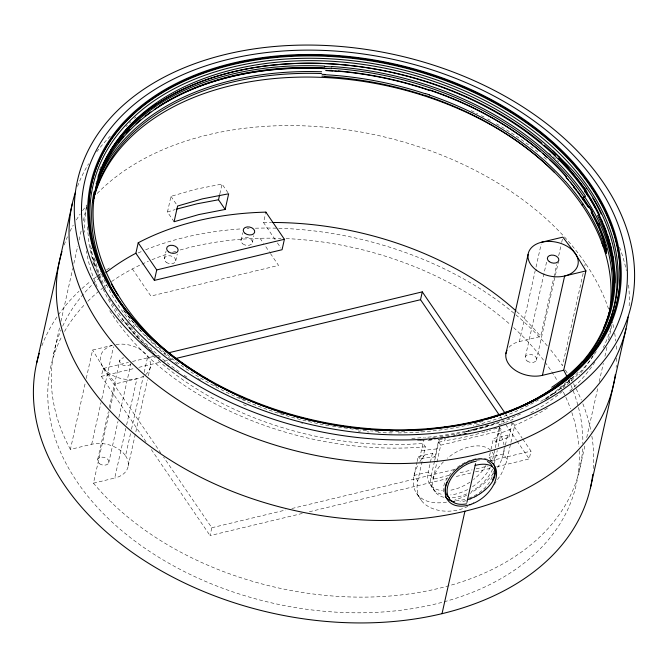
<?xml version="1.0" encoding="UTF-8"?>
<svg xmlns="http://www.w3.org/2000/svg" width="668" height="668" viewBox="0 0 668 668"><rect width="100%" height="100%" fill="white"/><g stroke="black" fill="none" stroke-linecap="round" stroke-linejoin="round"><path stroke-width="0.5" stroke-dasharray="3.34 2.5" d="M158.207 360.478A264.136 178.79 12.6 0 0 422.994 443.377L425.366 446.842L417.75 480.902C411.171 511.897 452.386 518.259 471.758 503.864M175.759 260.862L177.229 254.082M252.362 242.467L253.832 235.687M53.64 354.015L59.778 326.543M60.913 321.458L72.728 268.544M73.864 263.459L77.722 246.158M79.091 240.054L81.588 228.865M83.408 220.724L86.815 205.46A269.279 182.264 12.6 0 0 84.611 232.28M130.511 433.624L125.551 455.793A25.476 17.243 12.6 0 0 91.683 444.27L70.399 449.389L85.27 382.864M86.255 378.43L92.602 350.049L112.558 345.256M146.025 441.773L101.361 376.36L103.114 368.519L128.448 362.432M91.683 444.27L101.002 402.587M101.795 399.038L113.485 346.717M97.737 459.3L108.383 411.663M109.293 407.605L119.939 359.969M582.613 448.796A269.279 182.264 12.6 0 1 386.705 596.265A269.279 182.264 12.6 0 1 93.453 483.164L109.318 412.206M110.111 408.657L115.664 383.824L103.072 367.191L92.602 350.049M108.684 463.024L117.977 421.466M118.879 417.408L130.886 363.693M174.089 221.726L167.468 212.023L170.966 196.334L195.824 189.211L222.035 184.067L228.665 193.778M93.453 483.164L114.737 478.054L125.843 428.38M126.636 424.84L136.94 378.714L115.664 383.824M131.496 429.19L143.395 375.975M144.188 372.427L147.753 356.461M128.223 465.913L147.478 379.758M148.388 375.7L150.425 366.582M219.847 193.87L222.035 184.067M275.116 239.545L263.543 222.586L265.58 213.443M302.278 513.45L210.069 535.586L211.823 527.745L163.643 457.171M417.75 480.902L414.018 475.441L416.907 462.54M417.124 461.546L418.235 456.586L432.413 453.18L434.977 456.937L419.596 458.574L418.235 456.586M419.596 458.574L423.562 440.83M432.413 453.18L428.196 472.034L433.106 479.223L451.109 474.898M434.977 456.937L438.943 439.193L437.999 439.31M434.492 461.304L431.127 476.326A34.778 20.741 -34.3 0 0 442.667 494.562M434.709 460.302L439.31 439.736L438.943 439.193M433.106 479.223L440.721 445.172L438.375 441.732M438.742 442.274L444.746 440.83L445.314 438.291M490.988 449.447L493.427 438.534L507.605 435.127L508.958 437.114L495.99 442.283L493.427 438.534M495.99 442.283L499.288 427.528M499.848 425.015L499.956 424.539L498.553 425.048M493.752 429.065L499.756 427.62L492.141 461.68L491.782 461.137M509.024 347.251A25.476 17.243 12.6 0 1 519.37 341.565L535.227 270.615M536.02 267.066L541.18 244.004M494.345 463.567L497.259 450.549M498.153 446.541L501.735 430.518L499.756 427.62M494.228 484.517L501.451 473.771L506.402 462.189L507.121 459.442L503.388 453.981L505.167 446.04M505.384 445.047L507.605 435.127M525.424 356.587L546.725 261.313M508.958 437.114L512.055 423.261M512.782 420.005L512.924 419.37L505.668 422.368M507.121 459.442L510.703 443.41M510.92 442.408L514.727 425.382L513.308 423.303M519.37 341.565L540.654 336.455L553.739 277.921M553.939 277.028L556.711 264.611M558.69 255.744L561.07 245.106M561.671 242.442L562.456 238.894M536.371 360.319L555.183 276.185M555.409 275.174L558.348 261.998M496.817 466.732L529.24 458.941L530.993 451.1L522.768 439.051M583.156 273.312L562.506 365.705A283.833 192.117 12.6 0 0 549.948 349.038M584.792 265.989L585.402 263.25M578.997 472.101L585.143 444.663M586.729 437.548L598.102 386.747M599.238 381.662L603.338 363.375M604.924 356.261L607.204 346.099M608.565 340.004L612.665 321.717M164.328 258.691L166.048 251.201M240.931 240.296L242.651 232.806M99.499 169.881L101.118 166.608M596.232 351.51C587.306 365.312 575.975 377.478 563.216 387.807M126.035 126.569L127.371 125.158M129.458 123.096L130.853 121.718M571.182 378.146L554.423 392.375L539.477 402.303M134.468 118.345L135.963 117.034M552.244 394.17L549.898 395.84M553.296 393.744L550.357 395.832M549.313 396.249L547.526 397.477M472.827 503.246L473.879 502.612M520.506 414.06C499.948 423.57 478.071 430.1 455.81 434.2M510.753 429.115L497.777 434.284M504.858 422.685L503.229 423.312M502.411 423.629L500.775 424.238M167.468 212.023L175.175 209.552M489.327 430.518L490.805 430.042M486.362 431.445L487.849 430.985M484.876 431.895L480.409 433.198M488.316 425.107C467.667 431.603 446.257 435.503 424.723 437.515M478.914 433.615L462.289 437.657L444.746 440.83M474.89 429.248L465.095 431.703M474.163 429.532L467.7 431.11M132.498 361.463L153.774 356.353M154.792 356.102L159.852 354.892M163.911 353.915L165.94 353.43M101.361 376.36L134.802 368.327M138.852 367.358L160.128 362.248M164.186 361.271L168.236 360.303M169.246 360.052L173.304 359.083M439.31 439.736L443.31 438.776M440.721 445.172L501.735 430.518M414.018 475.441L428.196 472.034A34.778 20.741 -34.3 0 0 442.283 490.638M503.388 453.981L489.21 457.38A34.778 20.741 -34.3 0 1 488.584 459.659M211.823 527.745L285.787 509.985M291.874 508.523L458.039 468.619M490.462 460.828L530.993 451.1M460.11 472.744L472.117 469.855M476.117 468.894L488.116 466.014M309.368 511.746L447.168 478.647M456.286 476.459L471.491 472.81M475.541 471.842L491.748 467.942M465.78 431.428L467.099 431.136M454.808 434.392L439.886 436.705M444.921 438.35L444.128 438.467M436.763 448.929L421.383 450.574M432.747 437.565L435.436 437.264M431.328 440.095L425.516 440.663M420.389 430.994L422.209 430.852M411.78 438.392L423.721 437.582M404.8 431.687L388.083 431.712M378.731 431.369L370.281 430.877M366.523 430.601L359.943 430.017M359 429.925L329.858 425.917M328.923 425.75C273.771 415.78 220.198 394.487 175.091 360.937M281.061 413.308L285.019 414.486M278.172 412.381L280.076 413.016M241.874 398.604L237.374 396.575M242.785 398.996L245.498 400.165M213.894 384.751L216.641 386.221M184.159 375.316L187.599 377.637M179.116 371.75C162.608 359.91 147.386 346.266 133.984 330.986M174.298 360.319L156.588 345.849M158.399 356.804L159.919 358.081M155.869 345.197L143.987 333.883M153.256 352.27L141.282 340.747M139.871 329.6L143.82 333.708M108.859 298.529L123.029 319.688L137.533 336.814M137.357 336.63L141.449 340.922M139.236 328.915L134.827 324.047M134.218 323.345L126.569 314.135M126.978 322.452L132.707 329.433M123.263 309.81L125.434 312.699M505.726 414.085L506.903 415.813M507.488 416.673L510.427 420.974M511.02 421.834L522.184 438.191M500.449 416.765L501.626 418.485M502.211 419.345L505.15 423.654M505.734 424.514L516.314 440.003M516.898 440.863L529.24 458.941M499.956 424.539L500.324 425.082M491.598 460.87L489.21 457.38L490.763 450.441A34.778 20.741 -34.3 0 0 447.335 458.248M277.429 242.943L280.902 248.028M430.117 484.517L435.027 491.706M260.036 238.276L263.509 243.361M265.822 246.751L269.296 251.844M270.456 253.539L278.556 265.405L150.884 296.066L132.364 268.937M416.832 493.719L421.424 500.441M170.966 196.334L177.596 206.036M103.114 368.519L160.704 452.862M151.31 449.522L210.069 535.586M105.552 288.442L99.039 273.412L93.896 255.978M93.737 264.511L89.353 246.676L87.324 226.469M579.189 450.925A269.279 182.264 12.6 0 1 274.79 603.588A269.279 182.264 12.6 0 1 61.707 336.655M64.52 331.478A269.279 182.264 12.6 0 1 84.961 304.207M87.842 301.26A269.279 182.264 12.6 0 1 106.671 285.069M111.539 281.57A269.279 182.264 12.6 0 1 148.371 261.263M152.02 259.718A269.279 182.264 12.6 0 1 167.827 253.807M172.553 252.262A269.279 182.264 12.6 0 1 176.352 251.093M180.16 249.974A269.279 182.264 12.6 0 1 280.969 238.367M286.079 238.568A269.279 182.264 12.6 0 1 510.694 324.982M513.625 327.629A269.279 182.264 12.6 0 1 557.788 381.587M560.702 386.83A269.279 182.264 12.6 0 1 570.522 408.774M571.841 412.54A269.279 182.264 12.6 0 1 578.931 446.783M115.94 344.529A25.476 17.243 12.6 0 1 150.484 366.139A25.476 17.243 12.6 0 1 112.474 375.274A25.476 17.243 12.6 0 1 111.923 345.49M125.551 455.793A25.476 17.243 12.6 0 1 114.737 478.054M130.677 364.052A5.82 3.941 12.6 0 1 121.117 363.968A5.82 3.941 12.6 0 1 123.755 357.806M501.217 436.655A50.943 30.377 -34.3 0 1 503.989 444.905M504.123 448.27A50.943 30.377 -34.3 0 1 497.702 467.458M493.477 473.503A50.943 30.377 -34.3 0 1 470.214 493.326M466.673 495.238A50.943 30.377 -34.3 0 1 454.574 500.19M446.541 502.119A50.943 30.377 -34.3 0 1 418.327 464.335M419.863 461.705A50.943 30.377 -34.3 0 1 424.623 455.05M486.037 465.396A34.778 20.741 -34.3 0 1 473.595 479.49M469.996 482.112A34.778 20.741 -34.3 0 1 448.562 490.512M41.892 345.757A283.833 192.117 12.6 0 1 78.966 291.306M81.989 288.526A283.833 192.117 12.6 0 1 90.623 281.211M93.912 278.665A283.833 192.117 12.6 0 1 100.709 273.73M106.613 269.78A283.833 192.117 12.6 0 1 110.02 267.643M138.092 252.972A283.833 192.117 12.6 0 1 141.917 251.327M145.682 249.782A283.833 192.117 12.6 0 1 241.808 228.84M247.01 228.539A283.833 192.117 12.6 0 1 249.106 228.439M255.385 228.206A283.833 192.117 12.6 0 1 548.027 346.742M565.328 369.955A283.833 192.117 12.6 0 1 567.499 373.37M570.597 378.531A283.833 192.117 12.6 0 1 581.344 400.04M582.863 403.764A283.833 192.117 12.6 0 1 591.13 432.037M591.848 436.12A283.833 192.117 12.6 0 1 593.284 469.195M610.769 328.598A269.279 182.264 12.6 0 1 603.254 347.56M594.879 362.131A269.279 182.264 12.6 0 1 569.771 391.005M547.443 408.039A269.279 182.264 12.6 0 1 514.727 425.382M425.366 446.842A269.279 182.264 12.6 0 1 109.727 310.72M97.094 286.814A269.279 182.264 12.6 0 1 86.356 250.884M471.165 110.621A269.279 182.264 12.6 0 1 477.678 113.785M481.352 115.639A269.279 182.264 12.6 0 1 484.058 117.034M487.64 118.937A269.279 182.264 12.6 0 1 490.304 120.382M496.449 123.839A269.279 182.264 12.6 0 1 539.168 153.189M543.894 157.155A269.279 182.264 12.6 0 1 547.034 159.886M492.207 452.094A34.778 20.741 -34.3 0 1 494.495 462.356M492.592 469.245A34.778 20.741 -34.3 0 1 471.165 491.606M466.64 493.902A34.778 20.741 -34.3 0 1 450.741 497.919M443.819 497.276A34.778 20.741 -34.3 0 1 443.452 461.839M490.254 467.174A34.778 20.741 -34.3 0 1 471.441 487.373M467.675 489.535A34.778 20.741 -34.3 0 1 450.591 494.905M70.399 449.389A269.279 182.264 12.6 0 1 61.038 329.9M62.683 326.168A269.279 182.264 12.6 0 1 101.887 275.926M263.543 222.586A269.279 182.264 12.6 0 1 271.6 222.486M516.79 311.622A269.279 182.264 12.6 0 1 540.654 336.455M568.618 380.009A269.279 182.264 12.6 0 1 582.813 443.661M64.17 244.981A283.833 192.117 12.6 0 1 67.485 236.748M70.006 231.353A283.833 192.117 12.6 0 1 73.263 225.166M76.327 219.964A283.833 192.117 12.6 0 1 80.202 214.019M82.565 210.687A283.833 192.117 12.6 0 1 86.957 204.959M97.177 193.469A283.833 192.117 12.6 0 1 379.691 135.838A283.833 192.117 12.6 0 1 608.765 309.568M612.923 324.322A283.833 192.117 12.6 0 1 613.767 328.264M614.677 333.182A283.833 192.117 12.6 0 1 615.762 341.039M616.213 345.94A283.833 192.117 12.6 0 1 616.497 350.817M616.589 358.106A283.833 192.117 12.6 0 1 616.414 363.283M616.288 365.346A283.833 192.117 12.6 0 1 616.13 367.408M77.513 186.397A283.833 192.117 12.6 0 1 88.619 163.76M96.726 151.845A283.833 192.117 12.6 0 1 110.228 136.222M178.473 91.574A283.833 192.117 12.6 0 1 183.207 89.671M548.587 153.03A283.833 192.117 12.6 0 1 558.673 161.714M619.562 247.218A283.833 192.117 12.6 0 1 626.342 270.64M628.571 285.002A283.833 192.117 12.6 0 1 629.056 307.764M325.976 423.729A265.246 178.465 12.9 0 1 323.988 423.328M318.018 422.084A265.246 178.465 12.9 0 1 315.046 421.433M310.102 420.289A265.246 178.465 12.9 0 1 294.822 416.323M285.211 413.484A265.246 178.465 12.9 0 1 238.05 395.431M231.838 392.492A265.246 178.465 12.9 0 1 222.252 387.657M215.422 383.991A265.246 178.465 12.9 0 1 212.057 382.113M208.374 379.992A265.246 178.465 12.9 0 1 206.178 378.706M202.563 376.527A265.246 178.465 12.9 0 1 200.408 375.207M191.966 369.78A265.246 178.465 12.9 0 1 190.589 368.853M377.938 430.551A264.144 177.721 12.9 0 1 374.122 430.309M366.481 429.724A264.144 177.721 12.9 0 1 362.657 429.374M356.921 428.772A264.144 177.721 12.9 0 1 341.632 426.743M337.824 426.142A264.144 177.721 12.9 0 1 198.004 373.913M194.505 371.659A264.144 177.721 12.9 0 1 186.481 366.239M176.385 358.883A264.144 177.721 12.9 0 1 174.123 357.138M200.692 380.15A264.136 178.431 13.1 0 1 197.386 378.071M177.496 364.277A264.136 178.431 13.1 0 1 174.582 362.064M171.008 359.25A264.136 178.431 13.1 0 1 123.538 309.91M470.856 424.389A264.136 178.648 12.1 0 1 397.268 432.914M392.208 432.906A264.136 178.648 12.1 0 1 377.979 432.513M369.062 431.987A264.136 178.648 12.1 0 1 367.108 431.845M360.252 431.261A264.136 178.648 12.1 0 1 358.298 431.077M482.956 421.399A264.194 179.6 12.2 0 1 470.965 424.547M246.283 405.885A265.238 179.183 13.1 0 1 243.461 404.658M134.794 327.003A265.238 179.183 13.1 0 1 133.099 325.015M130.352 321.684A265.238 179.183 13.1 0 1 100.392 270.874M302.738 423.253A265.238 179.383 12.1 0 1 300.8 422.769M538.65 399.815A265.296 180.343 12.2 0 1 473.27 425.8M573.478 376.435A264.144 179.834 12.9 0 1 552.486 394.345M546.983 398.028A264.169 179.867 12.3 0 1 542.182 401.159M495.205 423.428A264.169 179.867 12.3 0 1 474.28 429.699M466.289 433.54A264.136 179.492 12.2 0 1 429.073 439.669M424.155 440.145A264.136 179.492 12.2 0 1 420.189 440.471M169.171 366.982A264.136 179.492 12.2 0 1 125.901 323.596M124.29 321.475A264.136 179.492 12.2 0 1 123.238 320.055M102.396 284.134A264.136 179.492 12.2 0 1 93.42 256.746M578.137 372.26A265.246 180.585 12.9 0 1 553.538 393.92M548.695 397.159A265.271 180.619 12.3 0 1 545.973 398.98M499.839 421.767A265.271 180.619 12.3 0 1 475.015 429.415M466.982 433.265A265.238 180.243 12.2 0 1 416.698 440.513M172.561 369.471A265.238 180.243 12.2 0 1 121.993 318.578M101.235 282.422A265.238 180.243 12.2 0 1 91.057 247.953M95.85 184.076A265.238 178.414 12.4 0 1 97.954 177.154M593.192 355.485A264.136 178.79 12.6 0 1 579.123 374.773M562.398 391.306A264.136 178.79 12.6 0 1 528.797 414.001M155.268 357.856A264.136 178.79 12.6 0 1 152.337 355.184M122.636 322.026A264.136 178.79 12.6 0 1 103.248 289.286M94.731 266.106A264.136 178.79 12.6 0 1 90.547 245.014M486.112 488.55A29.108 17.36 -34.3 0 1 469.287 499.58M466.097 500.641A29.108 17.36 -34.3 0 1 459.993 501.81M443.402 491.782A29.108 17.36 -34.3 0 1 460.31 465.22A29.108 17.36 -34.3 0 1 490.596 461.003M493.243 471.032A26.929 16.057 -34.3 0 1 469.278 498.119M464.911 499.472A26.929 16.057 -34.3 0 1 454.541 499.915M455.593 470.464A26.929 16.057 -34.3 0 1 481.945 460.06M99.382 463.684A5.82 3.941 12.6 0 0 108.834 462.64A5.82 3.941 12.6 0 0 101.411 457.154A5.82 3.941 12.6 0 0 99.382 463.684M527.069 360.979A5.82 3.941 12.6 0 0 536.529 359.935A5.82 3.941 12.6 0 0 529.106 354.449A5.82 3.941 12.6 0 0 527.069 360.979M166.215 262.299A5.82 3.941 12.6 0 0 175.667 261.255A5.82 3.941 12.6 0 0 168.244 255.769A5.82 3.941 12.6 0 0 166.215 262.299M242.818 243.904A5.82 3.941 12.6 0 0 252.27 242.86A5.82 3.941 12.6 0 0 244.847 237.374A5.82 3.941 12.6 0 0 242.818 243.904"/><path stroke-width="1" d="M606.46 252.863L606.519 252.421M590.387 488.124L626.008 328.765M36.715 362.866L72.336 203.498M135.871 253.247L138.209 242.793A269.279 182.264 12.6 0 1 265.872 212.132L284.401 239.269L282.063 249.723L154.392 280.385L135.871 253.247A269.279 182.264 12.6 0 0 105.895 272.661M154.392 280.385L156.729 269.922L138.209 242.793M225.158 209.46L228.665 193.778L202.412 198.864L177.596 206.036L174.089 221.726L198.905 214.545L225.158 209.46L218.528 199.757L219.63 194.856M265.73 212.791L265.872 212.132M498.687 414.185L420.531 299.707L422.285 291.866L168.979 352.704M444.646 427.587L444.813 426.869M442.024 613.675L464.928 511.22M466.899 502.386L475.549 463.701M505.893 353.706L528.096 254.366M505.826 412.214L505.668 412.933L518.276 407.964M506.945 350.308A25.476 17.243 12.6 0 0 514.669 369.872A25.476 17.243 12.6 0 0 542.433 375.341L564.635 276.009L585.919 270.899L575.449 253.756L562.857 237.123L541.573 242.234M587.982 196.075L585.059 191.641L585.494 189.72L583.356 186.623L566.439 165.355M590.479 186.497L590.637 185.787M566.915 376.443A269.279 182.264 12.6 0 0 563.708 370.231L585.919 270.899M112.725 147.277C59.636 229.592 123.029 328.397 196.083 372.226M583.782 362.173C640.403 303.172 618.618 213.969 564.226 161.84M517.216 408.081L515.103 408.975M176.719 209.084L197.06 203.798L218.528 199.757M156.729 269.922L284.401 239.269M176.344 358.349L420.531 299.707M542.433 375.341L563.708 370.231M472.192 422.535L472.819 422.393M322.059 74.323L324.999 74.465M321.943 76.102L324.873 76.244M324.782 66.524L331.704 66.925M324.665 68.303L331.553 68.704M326.168 70.324L338.743 71.217M325.825 70.574L333.04 71.033M334.843 71.167L338.451 71.468M425.574 93.57L429.365 94.848M425.032 95.273L428.806 96.543M217.785 385.119L219.188 385.879M209.468 380.443L210.846 381.236M208.107 379.641L205.393 378.03M202.705 376.401L204.041 377.22M201.36 375.575L197.394 373.07M110.262 151.302A264.136 178.79 12.6 0 1 553.096 151.001L559.308 156.922M559.517 157.122L560.527 158.107M561.028 158.6L561.771 159.343M562.264 159.844L563.742 161.339M553.096 151.001L565.98 164.837M565.738 176.911L568.359 179.834M565.571 181.529C582.905 201.168 597.401 223.822 605.083 249.014M566.723 178.022L573.094 185.495M570.288 182.088L571.232 183.224M571.482 183.65L574.872 187.716M573.294 185.888L588.015 206.771M575.749 188.835L576.609 189.954M577.469 191.073L584.049 200.258A1.461 0.86 -34.1 0 1 583.306 199.481L583.74 197.561A1.461 0.86 -34.1 0 1 584.934 196.325M601.509 241.933C591.739 216.065 575.181 193.219 555.851 173.655A264.136 178.79 12.6 0 0 284.743 77.73A264.136 178.79 12.6 0 0 92.743 202.504M422.285 291.866L504.549 412.365M584.75 201.293L585.435 202.337M588.007 195.749L585.803 192.409A1.461 0.86 -34.1 0 1 585.059 191.641M586.12 203.381L586.796 204.425M587.464 205.477L588.767 207.581M592.85 198.187L593.067 198.538A265.63 180.903 12.9 0 1 601.242 214.027M591.055 211.915L599.764 229.525L605.375 246.041M591.806 212.741L594.077 216.875M595.163 218.954L596.207 221.041M596.549 221.734L602.953 237.274L606.344 251.043M604.715 250.074L606.335 253.214L606.477 252.529M601.718 242.492L602.185 243.703M602.995 245.749L603.697 247.519M605.826 251.435L605.258 249.573M605.742 247.577L606.327 250.592M612.731 260.679L613.616 269.137M592.775 474.338A283.833 192.117 12.6 0 1 273.521 613.399A283.833 192.117 12.6 0 1 39.295 353.297M429.941 429.173A269.279 182.247 12.6 0 1 90.105 191.741A269.279 182.247 12.6 0 1 483.532 97.169A269.279 182.247 12.6 0 1 518.251 407.948M272.619 222.486A269.279 182.264 12.6 0 1 516.038 310.946M615.328 374.573A283.833 192.117 12.6 0 1 294.98 510.628A283.833 192.117 12.6 0 1 61.99 251.51M628.137 317.024A283.833 192.117 12.6 0 1 306.228 453.388A283.833 192.117 12.6 0 1 75.526 192.042M331.503 68.295A264.169 179.834 12.9 0 1 584.275 197.436M583.181 197.695A264.144 179.834 12.9 0 1 608.748 315.471M585.135 189.804A263.802 179.65 12.9 0 1 599.697 215.196M585.494 189.72A1.453 0.86 -34.1 0 1 586.471 188.585M113.201 147.469A264.144 177.554 12.7 0 1 343.26 64.821A264.144 177.554 12.7 0 1 585.385 191.566M331.654 66.516A265.271 180.577 12.9 0 1 585.477 196.192M584.383 196.459A265.246 180.585 12.9 0 1 613.775 286.747M613.475 293.369A265.246 180.585 12.9 0 1 613.324 295.256M158.274 104.726A265.313 179.233 13.1 0 1 324.723 66.115M598.787 214.353A265.246 178.465 12.9 0 1 487.707 418.836A264.144 177.721 12.9 0 0 597.526 215.488M481.57 420.548A265.246 178.465 12.9 0 1 474.681 422.285M98.054 176.586A265.246 178.465 12.9 0 1 156.863 103.699M158.85 106.346A264.211 178.49 13.1 0 1 324.598 67.894M93.378 202.997A264.144 177.721 12.9 0 1 93.612 201.026M94.021 198.087A264.144 177.721 12.9 0 1 157.431 105.319M109.961 284.326A265.238 178.414 12.4 0 1 93.988 191.992M119.313 138.234A265.238 178.414 12.4 0 1 121.108 136.013M126.16 130.21A265.238 178.414 12.4 0 1 128.147 128.081M134.844 121.476A265.238 178.414 12.4 0 1 136.18 120.24M142.434 114.838A265.238 178.414 12.4 0 1 145.332 112.508M151.335 107.991A265.238 178.414 12.4 0 1 542.049 143.236M544.144 144.998A265.238 178.414 12.4 0 1 555.542 155.243M558.715 158.324A265.238 178.414 12.4 0 1 587.047 192.125M430.075 89.98A264.127 179.942 12.9 0 1 566.322 176.703M338.726 70.992A264.277 179.041 13.1 0 1 429.916 90.297M93.938 197.628A264.136 178.431 13.1 0 1 325.901 68.462M613.683 269.146A264.211 180.093 12.5 0 1 603.68 327.971M588.141 196.041A264.319 180.143 12.7 0 1 612.815 260.679M430.142 90.355A265.213 180.627 12.9 0 1 540.379 151.436M543.092 153.774A265.213 180.627 12.9 0 1 547.084 157.322M549.697 159.719A265.213 180.627 12.9 0 1 565.938 176.277M338.442 71.242A265.38 179.784 13.1 0 1 430.008 90.623M101.486 170.073A265.238 179.183 13.1 0 1 106.354 160.412M108.174 157.264A265.238 179.183 13.1 0 1 111.589 151.836M118.37 142.509A265.238 179.183 13.1 0 1 123.513 136.372M126.235 133.383A265.238 179.183 13.1 0 1 129.784 129.717M136.072 123.764A265.238 179.183 13.1 0 1 140.505 119.931M145.123 116.215A265.238 179.183 13.1 0 1 150.843 111.957M154.266 109.56A265.238 179.183 13.1 0 1 325.558 68.712M614.618 271.45A265.313 180.844 12.5 0 1 614.819 283.04M589.335 197.536A265.43 180.886 12.7 0 1 595.205 207.489M601.342 219.747A265.43 180.886 12.7 0 1 602.494 222.344M603.955 225.826A265.43 180.886 12.7 0 1 606.602 232.815M607.504 235.437A265.43 180.886 12.7 0 1 609.149 240.697M609.901 243.327A265.43 180.886 12.7 0 1 611.637 250.341M612.857 256.487A265.43 180.886 12.7 0 1 613.291 259.117M94.071 196.851A264.136 179.492 12.2 0 1 321.533 73.547M324.907 76.503A264.186 178.49 13.1 0 1 424.931 95.491M428.747 96.668A264.152 179.049 13.1 0 1 520.038 143.236A264.161 179.475 13 0 1 554.64 172.611M602.043 243.361A264.136 178.79 12.6 0 1 608.69 315.805M97.394 182.531A265.238 180.243 12.2 0 1 321.65 71.768M325.04 74.724A265.279 179.241 13.1 0 1 425.474 93.796M429.307 94.99A265.254 179.784 13.1 0 1 520.973 141.741A265.196 180.176 13 0 1 565.454 181.571M582.07 205.159A1.461 0.86 -34.1 0 1 583.181 204.166M606.394 250.475A10.204 1.252 82.1 0 1 606.026 248.855M606.11 251.627A6.655 1.47 -88.7 0 1 606.21 252.871M590.287 208.441A255.001 177.037 10.8 0 1 592.666 212.574M144.263 331.077A267.584 181.12 12.6 0 1 164.745 94.004A267.584 181.12 12.6 0 1 508.757 114.011A267.584 181.12 12.6 0 1 588.283 356.887M194.58 371.817A267.584 181.12 12.6 0 1 193.044 370.824M188.501 367.801A267.584 181.12 12.6 0 1 187.007 366.782M182.573 363.684A267.584 181.12 12.6 0 1 180.385 362.114M177.279 359.835A267.584 181.12 12.6 0 1 175.742 358.683M171.2 355.192A267.584 181.12 12.6 0 1 169.714 354.015M166.031 351.034A267.584 181.12 12.6 0 1 162.424 348.02M156.813 343.11A267.584 181.12 12.6 0 1 152.73 339.369M118.203 295.506A264.77 178.156 12.3 0 1 111.381 284.109M582.404 361.588A262.015 173.805 10.3 0 1 551.76 387.273M553.204 388.525A265.747 178.723 12.1 0 1 524.046 404.942M521.766 405.985A265.747 178.723 12.1 0 1 519.462 407.012M512.498 410.069A266.666 179.859 12.4 0 1 509.843 411.121M507.162 412.139A266.666 179.859 12.4 0 1 504.457 413.133M488.976 418.201A266.666 179.859 12.4 0 1 487.481 418.636M599.413 225.091A77.805 4.158 71.9 0 1 598.737 223.212M606.227 250.801A5.995 1.545 88.8 0 1 606.427 252.496M604.64 247.118A63.343 27.33 -84 0 1 604.974 248.63M589.268 206.487A263.76 183.925 10.3 0 1 592.265 211.672M505.467 412.715A269.279 181.938 12.5 0 1 444.504 427.286A269.279 182.339 12.6 0 1 429.649 428.931M573.369 186.748A269.279 182.264 12.6 0 1 576.643 190.731M493.159 463.55A29.108 17.36 -34.3 0 1 492.491 479.991M454.758 501.751A29.108 17.36 -34.3 0 1 445.305 496.708M449.472 497.819A26.929 16.057 -34.3 0 1 446.792 482.187M487.473 461.538A26.929 16.057 -34.3 0 1 492.199 466.206M475.123 465.454A26.895 14.203 -30.8 0 1 494.896 475.758A26.895 14.203 -30.8 0 1 467.475 499.606M466.606 503.847A26.895 17.719 -38.3 0 1 447.585 486.822A26.895 17.719 -38.3 0 1 476.142 461.262M536.354 270.164A25.476 17.243 12.6 0 0 577.72 265.597A25.476 17.243 12.6 0 0 545.238 241.599A25.476 17.243 12.6 0 0 536.354 270.164M549.271 261.647A5.82 3.941 12.6 0 0 558.732 260.603A5.82 3.941 12.6 0 0 551.309 255.118A5.82 3.941 12.6 0 0 549.271 261.647M167.81 365.563A283.833 192.117 12.6 0 0 628.705 314.703A283.833 192.117 12.6 0 0 266.841 47.253A283.833 192.117 12.6 0 0 167.81 365.563M171.609 354.883A269.279 182.264 12.6 0 0 612.923 316.114A269.279 182.264 12.6 0 0 278.815 56.521A269.279 182.264 12.6 0 0 171.609 354.883M168.553 251.844A5.82 3.941 12.6 0 0 178.005 250.801A5.82 3.941 12.6 0 0 170.582 245.315A5.82 3.941 12.6 0 0 168.553 251.844M245.156 233.449A5.82 3.941 12.6 0 0 254.608 232.406A5.82 3.941 12.6 0 0 247.185 226.92A5.82 3.941 12.6 0 0 245.156 233.449M172.594 362.415A276.552 187.19 12.6 0 0 621.674 312.849A276.552 187.19 12.6 0 0 269.087 52.263A276.552 187.19 12.6 0 0 172.594 362.415M186.815 366.857A270.298 182.957 12.6 0 0 618.009 302.479A270.298 182.957 12.6 0 0 258.524 58.183A270.298 182.957 12.6 0 0 186.815 366.857M469.971 504.691A29.075 19.305 -38.7 0 0 493.594 464.394A29.075 19.305 -38.7 0 0 449.088 478.564A29.075 19.305 -38.7 0 0 469.971 504.691"/></g></svg>
